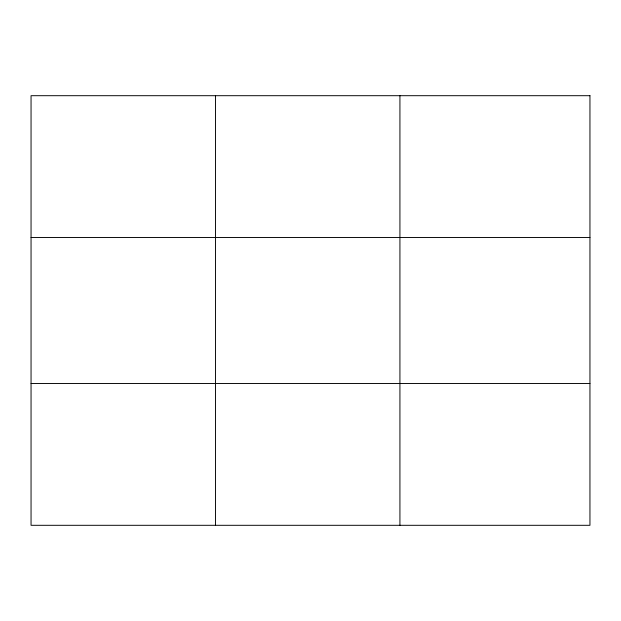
<?xml version="1.0" encoding="UTF-8"?>
<svg xmlns="http://www.w3.org/2000/svg" width="621" height="621" viewBox="0 0 621 621"><rect width="100%" height="100%" fill="white"/><g stroke="black" fill="none" stroke-linecap="round" stroke-linejoin="round"><path stroke-width="0.93" d="M215.487 525.304L215.487 95.696M399.924 525.304L399.924 95.696M31.05 237.47L589.95 237.47M31.05 383.53L589.95 383.53M589.95 95.696L31.05 95.696L31.05 525.304L589.95 525.304L589.95 95.696"/></g></svg>
